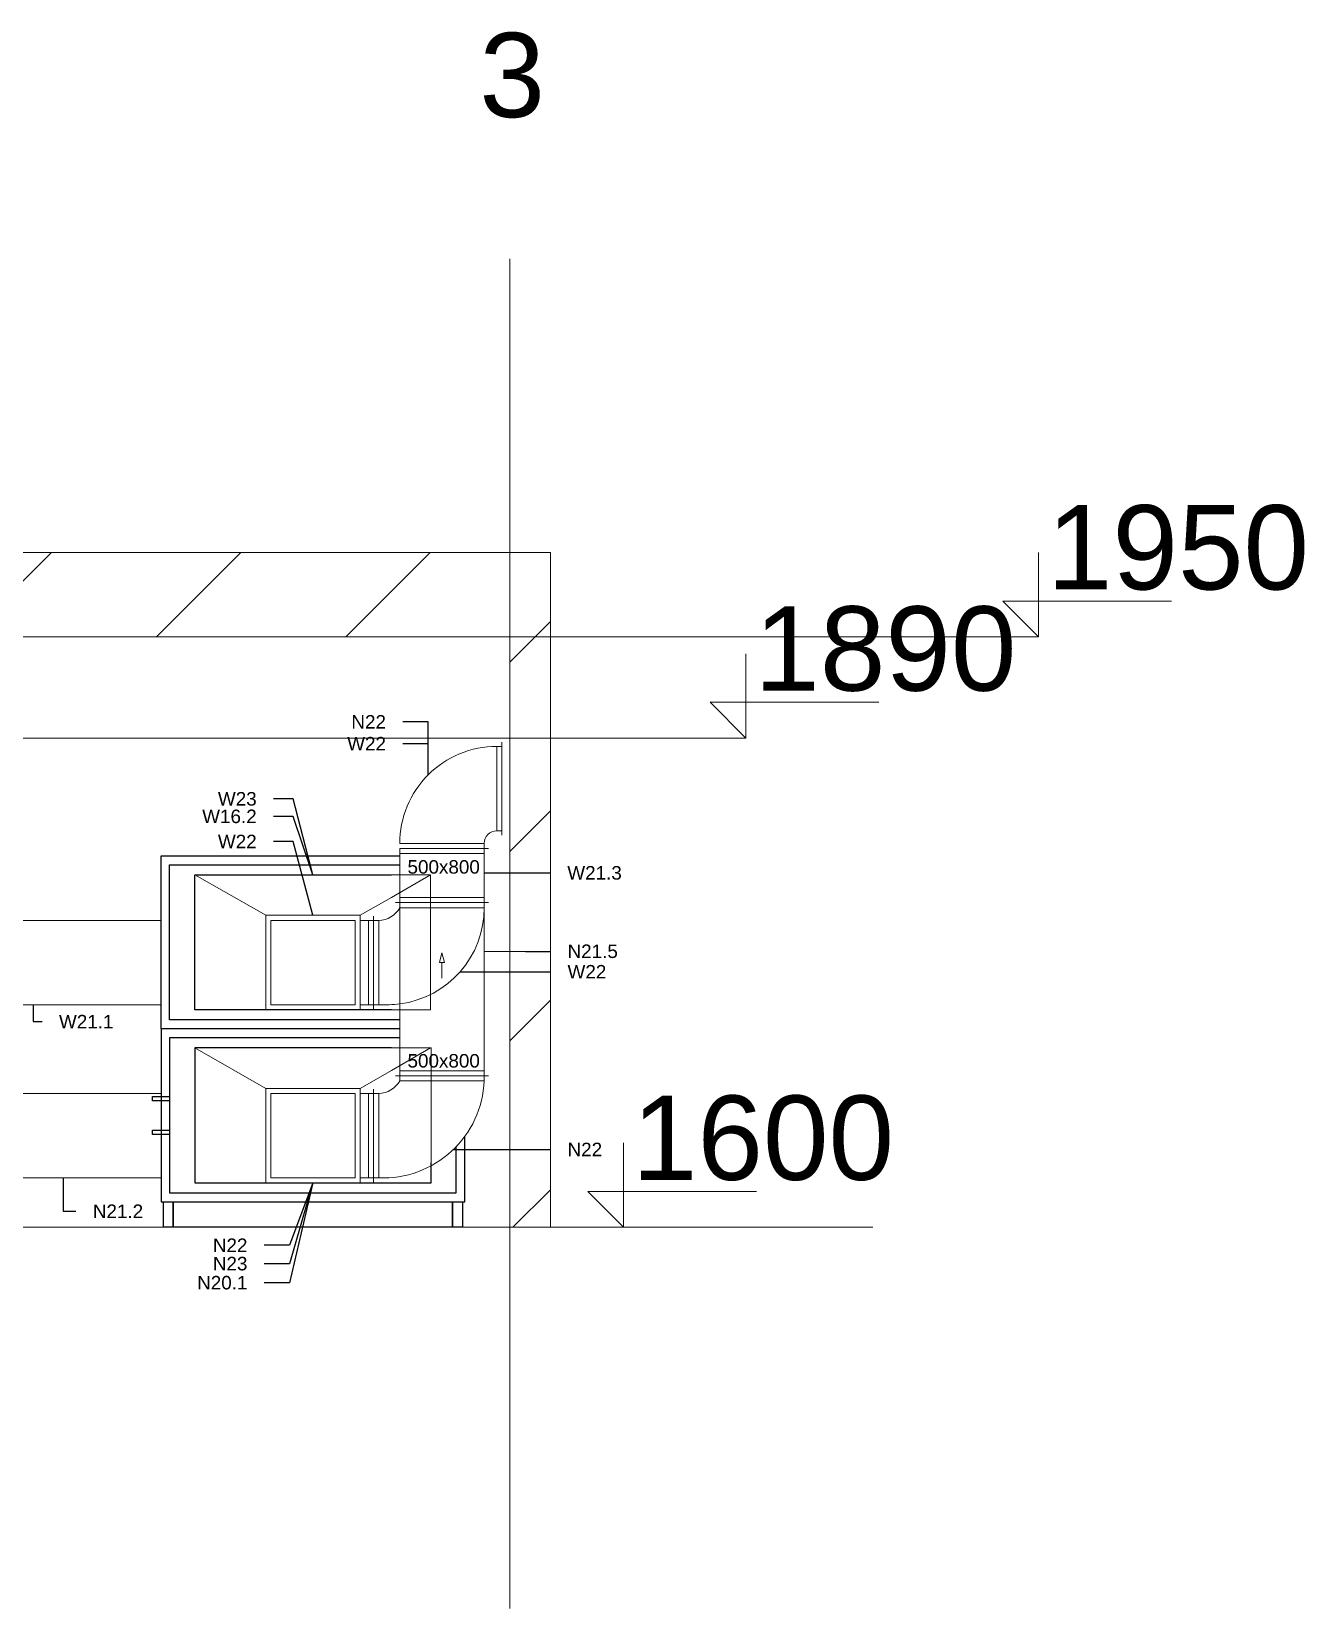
# Model space of a CAD drawing. Header units: millimetres. Extents: x 59762 to 60194, y -87842 to -87548.
# Drawn here: x 59768.42 to 59775.96, y -87612.41 to -87603.06 of the extents above; entities that cross this region are included whole.
import ezdxf
from ezdxf import colors
from ezdxf.entities.mleader import LeaderData, LeaderLine
from ezdxf.math import Vec2, Vec3

# ---------------------------------------------------------------- set-up
doc = ezdxf.new("R2010")
doc.units = ezdxf.units.MM
doc.linetypes.add('JIS_02_1.2', pattern=[2.5, 1.25, -1.25])
for name, color, linetype in [('FLECAD1', 7, 'Continuous'), ('FLECAD2', 7, 'Continuous'), ('FLECAD3', 7, 'Continuous'), ('FLECAD4', 7, 'Continuous')]:
    doc.layers.add(name, color=color, linetype=linetype)
for name, color, linetype, lineweight in [('kanały', 7, 'Continuous', 20), ('nawi. strzałki', 150, 'Continuous', 20), ('opisy', 7, 'Continuous', 13), ('wymiary', 7, 'Continuous', 13)]:
    doc.layers.add(name, color=color, linetype=linetype, lineweight=lineweight)
doc.layers.add('osie', color=7, linetype='JIS_02_1.2', lineweight=5, transparency=0.7)
doc.layers.add('podkład', color=7, linetype='Continuous', lineweight=13, transparency=0.7)
doc.styles.get("Standard").update_dxf_attribs({"font": 'arial.ttf', "height": 0.02})
doc.styles.add('styl1', font='arial.ttf', dxfattribs={"height": 0.08})

# ---------------------------------------------------------------- blocks, each defined once
blk = doc.blocks.new('_None')

msp = doc.modelspace()

# ---------------------------------------------------------------- hatches: boundary and pattern name
at = {"layer": 'podkład'}
h = msp.add_hatch(dxfattribs=at)
h.set_pattern_fill('ANSI31', color=256, scale=0.25)
h.set_pattern_definition([(45, (56756.2842, -93569.5359), (-0.56126601, 0.56126601), [])])
h.paths.add_polyline_path([(59771.253558, -87606.647636), (59771.253558, -87610.147636), (59771.493558, -87610.147636), (59771.493558, -87606.147636), (59765.253558, -87606.147636), (59764.903558, -87606.147636), (59764.903558, -87610.147636), (59765.253558, -87610.147636), (59765.253558, -87606.647636)])

# ---------------------------------------------------------------- linework, layer by layer
at = {"layer": 'FLECAD1', "linetype": 'Continuous'}
for points in [[(59769.185558, -87608.971636, 0), (59769.185558, -87607.945636, 0), (59770.600558, -87607.945636, 0)], [(59770.600558, -87608.971636, 0), (59769.185558, -87608.971636, 0), (59769.185558, -87609.997636, 0)], [(59769.185558, -87609.997636, 0), (59770.985558, -87609.997636, 0), (59770.985558, -87609.609661, 0)], [(59769.257558, -87610.147636, 0), (59769.199558, -87610.147636, 0), (59769.199558, -87609.997636, 0), (59769.257558, -87609.997636, 0), (59769.257558, -87610.147636, 0)], [(59770.913558, -87610.147636, 0), (59769.257558, -87610.147636, 0), (59769.257558, -87609.997636, 0), (59770.913558, -87609.997636, 0), (59770.913558, -87610.147636, 0)], [(59770.971558, -87610.147636, 0), (59770.913558, -87610.147636, 0), (59770.913558, -87609.997636, 0), (59770.971558, -87609.997636, 0), (59770.971558, -87610.147636, 0)], [(59770.913558, -87609.997636, 0), (59770.913558, -87610.147636, 0), (59770.913558, -87609.997636, 0), (59770.913558, -87609.997636, 0), (59770.913558, -87609.997636, 0)]]:
    msp.add_polyline3d(points, dxfattribs=at)
at = {"layer": 'FLECAD2', "linetype": 'Continuous'}
for points in [[(59769.235558, -87608.918636, 0), (59769.235558, -87607.998636, 0), (59770.600558, -87607.998636, 0)], [(59769.235558, -87608.918636, 0), (59769.235558, -87607.998636, 0), (59770.600558, -87607.998636, 0)], [(59770.550558, -87608.858636, 0), (59769.385558, -87608.858636, 0)], [(59770.550558, -87608.858636, 0), (59769.385558, -87608.858636, 0)], [(59770.600558, -87608.918636, 0), (59769.235558, -87608.918636, 0)], [(59770.600558, -87608.918636, 0), (59769.235558, -87608.918636, 0)], [(59770.600558, -87609.024636, 0), (59769.235558, -87609.024636, 0), (59769.235558, -87609.944636, 0)], [(59770.600558, -87609.024636, 0), (59769.235558, -87609.024636, 0), (59769.235558, -87609.944636, 0)], [(59769.235558, -87609.944636, 0), (59770.935558, -87609.944636, 0), (59770.935558, -87609.669464, 0)], [(59769.235558, -87609.944636, 0), (59770.935558, -87609.944636, 0), (59770.935558, -87609.669464, 0)]]:
    msp.add_polyline3d(points, dxfattribs=at)
at = {"layer": 'FLECAD3', "linetype": 'Continuous'}
for points in [[(59769.385558, -87608.858636, 0), (59769.385558, -87608.058636, 0), (59770.550558, -87608.058636, 0)], [(59770.550558, -87609.084636, 0), (59769.385558, -87609.084636, 0)], [(59769.385558, -87609.084636, 0), (59769.385558, -87609.884636, 0), (59770.785558, -87609.884636, 0), (59770.785558, -87609.764572, 0)]]:
    msp.add_polyline3d(points, dxfattribs=at)
at = {"layer": 'FLECAD4', "linetype": 'Continuous'}
for points in [[(59769.135558, -87609.372636, 0), (59769.235558, -87609.372636, 0), (59769.235558, -87609.373636, 0), (59769.235558, -87609.374636, 0), (59769.235558, -87609.377636, 0), (59769.235558, -87609.381636, 0), (59769.235558, -87609.384636, 0), (59769.235558, -87609.388636, 0), (59769.235558, -87609.392636, 0), (59769.235558, -87609.395636, 0), (59769.235558, -87609.396636, 0), (59769.235558, -87609.397636, 0), (59769.135558, -87609.397636, 0), (59769.135558, -87609.396636, 0), (59769.135558, -87609.395636, 0), (59769.135558, -87609.392636, 0), (59769.135558, -87609.388636, 0), (59769.135558, -87609.384636, 0), (59769.135558, -87609.381636, 0), (59769.135558, -87609.377636, 0), (59769.135558, -87609.374636, 0), (59769.135558, -87609.373636, 0), (59769.135558, -87609.372636, 0)], [(59769.135558, -87609.397636, 0), (59769.135558, -87609.396636, 0), (59769.135558, -87609.395636, 0), (59769.135558, -87609.392636, 0), (59769.135558, -87609.388636, 0), (59769.135558, -87609.384636, 0), (59769.135558, -87609.381636, 0), (59769.135558, -87609.377636, 0), (59769.135558, -87609.374636, 0), (59769.135558, -87609.373636, 0), (59769.135558, -87609.372636, 0)], [(59769.135558, -87609.397636, 0), (59769.135558, -87609.396636, 0), (59769.135558, -87609.395636, 0), (59769.135558, -87609.392636, 0), (59769.135558, -87609.388636, 0), (59769.135558, -87609.384636, 0), (59769.135558, -87609.381636, 0), (59769.135558, -87609.377636, 0), (59769.135558, -87609.374636, 0), (59769.135558, -87609.373636, 0), (59769.135558, -87609.372636, 0)], [(59769.135558, -87609.397636, 0), (59769.135558, -87609.396636, 0), (59769.135558, -87609.395636, 0), (59769.135558, -87609.392636, 0), (59769.135558, -87609.388636, 0), (59769.135558, -87609.384636, 0), (59769.135558, -87609.381636, 0), (59769.135558, -87609.377636, 0), (59769.135558, -87609.374636, 0), (59769.135558, -87609.373636, 0), (59769.135558, -87609.372636, 0)], [(59769.135558, -87609.397636, 0), (59769.135558, -87609.396636, 0), (59769.135558, -87609.395636, 0), (59769.135558, -87609.392636, 0), (59769.135558, -87609.388636, 0), (59769.135558, -87609.384636, 0), (59769.135558, -87609.381636, 0), (59769.135558, -87609.377636, 0), (59769.135558, -87609.374636, 0), (59769.135558, -87609.373636, 0), (59769.135558, -87609.372636, 0)], [(59769.135558, -87609.397636, 0), (59769.135558, -87609.396636, 0), (59769.135558, -87609.395636, 0), (59769.135558, -87609.392636, 0), (59769.135558, -87609.388636, 0), (59769.135558, -87609.384636, 0), (59769.135558, -87609.381636, 0), (59769.135558, -87609.377636, 0), (59769.135558, -87609.374636, 0), (59769.135558, -87609.373636, 0), (59769.135558, -87609.372636, 0)], [(59769.135558, -87609.397636, 0), (59769.135558, -87609.396636, 0), (59769.135558, -87609.395636, 0), (59769.135558, -87609.392636, 0), (59769.135558, -87609.388636, 0), (59769.135558, -87609.384636, 0), (59769.135558, -87609.381636, 0), (59769.135558, -87609.377636, 0), (59769.135558, -87609.374636, 0), (59769.135558, -87609.373636, 0), (59769.135558, -87609.372636, 0)], [(59769.135558, -87609.397636, 0), (59769.135558, -87609.396636, 0), (59769.135558, -87609.395636, 0), (59769.135558, -87609.392636, 0), (59769.135558, -87609.388636, 0), (59769.135558, -87609.384636, 0), (59769.135558, -87609.381636, 0), (59769.135558, -87609.377636, 0), (59769.135558, -87609.374636, 0), (59769.135558, -87609.373636, 0), (59769.135558, -87609.372636, 0)], [(59769.135558, -87609.397636, 0), (59769.135558, -87609.396636, 0), (59769.135558, -87609.395636, 0), (59769.135558, -87609.392636, 0), (59769.135558, -87609.388636, 0), (59769.135558, -87609.384636, 0), (59769.135558, -87609.381636, 0), (59769.135558, -87609.377636, 0), (59769.135558, -87609.374636, 0), (59769.135558, -87609.373636, 0), (59769.135558, -87609.372636, 0)], [(59769.135558, -87609.397636, 0), (59769.135558, -87609.396636, 0), (59769.135558, -87609.395636, 0), (59769.135558, -87609.392636, 0), (59769.135558, -87609.388636, 0), (59769.135558, -87609.384636, 0), (59769.135558, -87609.381636, 0), (59769.135558, -87609.377636, 0), (59769.135558, -87609.374636, 0), (59769.135558, -87609.373636, 0), (59769.135558, -87609.372636, 0)], [(59769.235558, -87609.372636, 0), (59769.235558, -87609.373636, 0), (59769.235558, -87609.374636, 0), (59769.235558, -87609.377636, 0), (59769.235558, -87609.381636, 0), (59769.235558, -87609.384636, 0), (59769.235558, -87609.388636, 0), (59769.235558, -87609.392636, 0), (59769.235558, -87609.395636, 0), (59769.235558, -87609.396636, 0), (59769.235558, -87609.397636, 0)], [(59769.235558, -87609.372636, 0), (59769.235558, -87609.373636, 0), (59769.235558, -87609.374636, 0), (59769.235558, -87609.377636, 0), (59769.235558, -87609.381636, 0), (59769.235558, -87609.384636, 0), (59769.235558, -87609.388636, 0), (59769.235558, -87609.392636, 0), (59769.235558, -87609.395636, 0), (59769.235558, -87609.396636, 0), (59769.235558, -87609.397636, 0)], [(59769.235558, -87609.372636, 0), (59769.235558, -87609.373636, 0), (59769.235558, -87609.374636, 0), (59769.235558, -87609.377636, 0), (59769.235558, -87609.381636, 0), (59769.235558, -87609.384636, 0), (59769.235558, -87609.388636, 0), (59769.235558, -87609.392636, 0), (59769.235558, -87609.395636, 0), (59769.235558, -87609.396636, 0), (59769.235558, -87609.397636, 0)], [(59769.235558, -87609.372636, 0), (59769.235558, -87609.373636, 0), (59769.235558, -87609.374636, 0), (59769.235558, -87609.377636, 0), (59769.235558, -87609.381636, 0), (59769.235558, -87609.384636, 0), (59769.235558, -87609.388636, 0), (59769.235558, -87609.392636, 0), (59769.235558, -87609.395636, 0), (59769.235558, -87609.396636, 0), (59769.235558, -87609.397636, 0)], [(59769.235558, -87609.372636, 0), (59769.235558, -87609.373636, 0), (59769.235558, -87609.374636, 0), (59769.235558, -87609.377636, 0), (59769.235558, -87609.381636, 0), (59769.235558, -87609.384636, 0), (59769.235558, -87609.388636, 0), (59769.235558, -87609.392636, 0), (59769.235558, -87609.395636, 0), (59769.235558, -87609.396636, 0), (59769.235558, -87609.397636, 0)], [(59769.235558, -87609.372636, 0), (59769.235558, -87609.373636, 0), (59769.235558, -87609.374636, 0), (59769.235558, -87609.377636, 0), (59769.235558, -87609.381636, 0), (59769.235558, -87609.384636, 0), (59769.235558, -87609.388636, 0), (59769.235558, -87609.392636, 0), (59769.235558, -87609.395636, 0), (59769.235558, -87609.396636, 0), (59769.235558, -87609.397636, 0)], [(59769.235558, -87609.372636, 0), (59769.235558, -87609.373636, 0), (59769.235558, -87609.374636, 0), (59769.235558, -87609.377636, 0), (59769.235558, -87609.381636, 0), (59769.235558, -87609.384636, 0), (59769.235558, -87609.388636, 0), (59769.235558, -87609.392636, 0), (59769.235558, -87609.395636, 0), (59769.235558, -87609.396636, 0), (59769.235558, -87609.397636, 0)], [(59769.235558, -87609.372636, 0), (59769.235558, -87609.373636, 0), (59769.235558, -87609.374636, 0), (59769.235558, -87609.377636, 0), (59769.235558, -87609.381636, 0), (59769.235558, -87609.384636, 0), (59769.235558, -87609.388636, 0), (59769.235558, -87609.392636, 0), (59769.235558, -87609.395636, 0), (59769.235558, -87609.396636, 0), (59769.235558, -87609.397636, 0)], [(59769.235558, -87609.372636, 0), (59769.235558, -87609.373636, 0), (59769.235558, -87609.374636, 0), (59769.235558, -87609.377636, 0), (59769.235558, -87609.381636, 0), (59769.235558, -87609.384636, 0), (59769.235558, -87609.388636, 0), (59769.235558, -87609.392636, 0), (59769.235558, -87609.395636, 0), (59769.235558, -87609.396636, 0), (59769.235558, -87609.397636, 0)], [(59769.135558, -87609.572636, 0), (59769.235558, -87609.572636, 0), (59769.235558, -87609.573636, 0), (59769.235558, -87609.574636, 0), (59769.235558, -87609.577636, 0), (59769.235558, -87609.581636, 0), (59769.235558, -87609.584636, 0), (59769.235558, -87609.588636, 0), (59769.235558, -87609.592636, 0), (59769.235558, -87609.595636, 0), (59769.235558, -87609.596636, 0), (59769.235558, -87609.597636, 0), (59769.135558, -87609.597636, 0), (59769.135558, -87609.596636, 0), (59769.135558, -87609.595636, 0), (59769.135558, -87609.592636, 0), (59769.135558, -87609.588636, 0), (59769.135558, -87609.584636, 0), (59769.135558, -87609.581636, 0), (59769.135558, -87609.577636, 0), (59769.135558, -87609.574636, 0), (59769.135558, -87609.573636, 0), (59769.135558, -87609.572636, 0)], [(59769.135558, -87609.597636, 0), (59769.135558, -87609.596636, 0), (59769.135558, -87609.595636, 0), (59769.135558, -87609.592636, 0), (59769.135558, -87609.588636, 0), (59769.135558, -87609.584636, 0), (59769.135558, -87609.581636, 0), (59769.135558, -87609.577636, 0), (59769.135558, -87609.574636, 0), (59769.135558, -87609.573636, 0), (59769.135558, -87609.572636, 0)], [(59769.135558, -87609.597636, 0), (59769.135558, -87609.596636, 0), (59769.135558, -87609.595636, 0), (59769.135558, -87609.592636, 0), (59769.135558, -87609.588636, 0), (59769.135558, -87609.584636, 0), (59769.135558, -87609.581636, 0), (59769.135558, -87609.577636, 0), (59769.135558, -87609.574636, 0), (59769.135558, -87609.573636, 0), (59769.135558, -87609.572636, 0)], [(59769.135558, -87609.597636, 0), (59769.135558, -87609.596636, 0), (59769.135558, -87609.595636, 0), (59769.135558, -87609.592636, 0), (59769.135558, -87609.588636, 0), (59769.135558, -87609.584636, 0), (59769.135558, -87609.581636, 0), (59769.135558, -87609.577636, 0), (59769.135558, -87609.574636, 0), (59769.135558, -87609.573636, 0), (59769.135558, -87609.572636, 0)], [(59769.135558, -87609.597636, 0), (59769.135558, -87609.596636, 0), (59769.135558, -87609.595636, 0), (59769.135558, -87609.592636, 0), (59769.135558, -87609.588636, 0), (59769.135558, -87609.584636, 0), (59769.135558, -87609.581636, 0), (59769.135558, -87609.577636, 0), (59769.135558, -87609.574636, 0), (59769.135558, -87609.573636, 0), (59769.135558, -87609.572636, 0)], [(59769.135558, -87609.597636, 0), (59769.135558, -87609.596636, 0), (59769.135558, -87609.595636, 0), (59769.135558, -87609.592636, 0), (59769.135558, -87609.588636, 0), (59769.135558, -87609.584636, 0), (59769.135558, -87609.581636, 0), (59769.135558, -87609.577636, 0), (59769.135558, -87609.574636, 0), (59769.135558, -87609.573636, 0), (59769.135558, -87609.572636, 0)], [(59769.135558, -87609.597636, 0), (59769.135558, -87609.596636, 0), (59769.135558, -87609.595636, 0), (59769.135558, -87609.592636, 0), (59769.135558, -87609.588636, 0), (59769.135558, -87609.584636, 0), (59769.135558, -87609.581636, 0), (59769.135558, -87609.577636, 0), (59769.135558, -87609.574636, 0), (59769.135558, -87609.573636, 0), (59769.135558, -87609.572636, 0)], [(59769.135558, -87609.597636, 0), (59769.135558, -87609.596636, 0), (59769.135558, -87609.595636, 0), (59769.135558, -87609.592636, 0), (59769.135558, -87609.588636, 0), (59769.135558, -87609.584636, 0), (59769.135558, -87609.581636, 0), (59769.135558, -87609.577636, 0), (59769.135558, -87609.574636, 0), (59769.135558, -87609.573636, 0), (59769.135558, -87609.572636, 0)], [(59769.135558, -87609.597636, 0), (59769.135558, -87609.596636, 0), (59769.135558, -87609.595636, 0), (59769.135558, -87609.592636, 0), (59769.135558, -87609.588636, 0), (59769.135558, -87609.584636, 0), (59769.135558, -87609.581636, 0), (59769.135558, -87609.577636, 0), (59769.135558, -87609.574636, 0), (59769.135558, -87609.573636, 0), (59769.135558, -87609.572636, 0)], [(59769.135558, -87609.597636, 0), (59769.135558, -87609.596636, 0), (59769.135558, -87609.595636, 0), (59769.135558, -87609.592636, 0), (59769.135558, -87609.588636, 0), (59769.135558, -87609.584636, 0), (59769.135558, -87609.581636, 0), (59769.135558, -87609.577636, 0), (59769.135558, -87609.574636, 0), (59769.135558, -87609.573636, 0), (59769.135558, -87609.572636, 0)], [(59769.235558, -87609.572636, 0), (59769.235558, -87609.573636, 0), (59769.235558, -87609.574636, 0), (59769.235558, -87609.577636, 0), (59769.235558, -87609.581636, 0), (59769.235558, -87609.584636, 0), (59769.235558, -87609.588636, 0), (59769.235558, -87609.592636, 0), (59769.235558, -87609.595636, 0), (59769.235558, -87609.596636, 0), (59769.235558, -87609.597636, 0)], [(59769.235558, -87609.572636, 0), (59769.235558, -87609.573636, 0), (59769.235558, -87609.574636, 0), (59769.235558, -87609.577636, 0), (59769.235558, -87609.581636, 0), (59769.235558, -87609.584636, 0), (59769.235558, -87609.588636, 0), (59769.235558, -87609.592636, 0), (59769.235558, -87609.595636, 0), (59769.235558, -87609.596636, 0), (59769.235558, -87609.597636, 0)], [(59769.235558, -87609.572636, 0), (59769.235558, -87609.573636, 0), (59769.235558, -87609.574636, 0), (59769.235558, -87609.577636, 0), (59769.235558, -87609.581636, 0), (59769.235558, -87609.584636, 0), (59769.235558, -87609.588636, 0), (59769.235558, -87609.592636, 0), (59769.235558, -87609.595636, 0), (59769.235558, -87609.596636, 0), (59769.235558, -87609.597636, 0)], [(59769.235558, -87609.572636, 0), (59769.235558, -87609.573636, 0), (59769.235558, -87609.574636, 0), (59769.235558, -87609.577636, 0), (59769.235558, -87609.581636, 0), (59769.235558, -87609.584636, 0), (59769.235558, -87609.588636, 0), (59769.235558, -87609.592636, 0), (59769.235558, -87609.595636, 0), (59769.235558, -87609.596636, 0), (59769.235558, -87609.597636, 0)], [(59769.235558, -87609.572636, 0), (59769.235558, -87609.573636, 0), (59769.235558, -87609.574636, 0), (59769.235558, -87609.577636, 0), (59769.235558, -87609.581636, 0), (59769.235558, -87609.584636, 0), (59769.235558, -87609.588636, 0), (59769.235558, -87609.592636, 0), (59769.235558, -87609.595636, 0), (59769.235558, -87609.596636, 0), (59769.235558, -87609.597636, 0)], [(59769.235558, -87609.572636, 0), (59769.235558, -87609.573636, 0), (59769.235558, -87609.574636, 0), (59769.235558, -87609.577636, 0), (59769.235558, -87609.581636, 0), (59769.235558, -87609.584636, 0), (59769.235558, -87609.588636, 0), (59769.235558, -87609.592636, 0), (59769.235558, -87609.595636, 0), (59769.235558, -87609.596636, 0), (59769.235558, -87609.597636, 0)], [(59769.235558, -87609.572636, 0), (59769.235558, -87609.573636, 0), (59769.235558, -87609.574636, 0), (59769.235558, -87609.577636, 0), (59769.235558, -87609.581636, 0), (59769.235558, -87609.584636, 0), (59769.235558, -87609.588636, 0), (59769.235558, -87609.592636, 0), (59769.235558, -87609.595636, 0), (59769.235558, -87609.596636, 0), (59769.235558, -87609.597636, 0)], [(59769.235558, -87609.572636, 0), (59769.235558, -87609.573636, 0), (59769.235558, -87609.574636, 0), (59769.235558, -87609.577636, 0), (59769.235558, -87609.581636, 0), (59769.235558, -87609.584636, 0), (59769.235558, -87609.588636, 0), (59769.235558, -87609.592636, 0), (59769.235558, -87609.595636, 0), (59769.235558, -87609.596636, 0), (59769.235558, -87609.597636, 0)], [(59769.235558, -87609.572636, 0), (59769.235558, -87609.573636, 0), (59769.235558, -87609.574636, 0), (59769.235558, -87609.577636, 0), (59769.235558, -87609.581636, 0), (59769.235558, -87609.584636, 0), (59769.235558, -87609.588636, 0), (59769.235558, -87609.592636, 0), (59769.235558, -87609.595636, 0), (59769.235558, -87609.596636, 0), (59769.235558, -87609.597636, 0)]]:
    msp.add_polyline3d(points, dxfattribs=at)
at = {"layer": 'kanały', "ltscale": 20}
for p, q in [((59771.175558, -87607.297636), (59771.175558, -87607.797636)), ((59771.205558, -87607.297636), (59771.175558, -87607.297636)), ((59771.205558, -87607.297636), (59771.205558, -87607.272636)), ((59771.205558, -87607.297636), (59771.205558, -87607.797636)), ((59771.100558, -87607.872636), (59770.600558, -87607.872636)), ((59771.100558, -87607.902636), (59771.100558, -87607.872636)), ((59771.205558, -87607.797636), (59771.175558, -87607.797636)), ((59771.205558, -87607.822636), (59771.205558, -87607.797636)), ((59771.100558, -87607.902636), (59770.600558, -87607.902636)), ((59770.600558, -87609.249636), (59770.600558, -87607.902636)), ((59770.600558, -87607.902636), (59771.100558, -87607.902636)), ((59770.600558, -87607.932636), (59771.100558, -87607.932636)), ((59771.100558, -87607.902636), (59771.125558, -87607.902636)), ((59771.100558, -87609.249636), (59771.100558, -87607.902636)), ((59771.125558, -87607.902636), (59771.100558, -87607.902636)), ((59770.600558, -87608.103636), (59770.600558, -87608.133636)), ((59771.100558, -87608.133636), (59771.100558, -87608.103636)), ((59770.600558, -87608.223636), (59770.575558, -87608.223636)), ((59771.125558, -87608.223636), (59771.100558, -87608.223636)), ((59767.803126, -87608.328636), (59769.185558, -87608.328636)), ((59770.365558, -87608.298636), (59769.805558, -87608.298636)), ((59769.805558, -87608.298636), (59769.805558, -87608.858636)), ((59769.835558, -87608.328636), (59769.835558, -87608.828636)), ((59770.335558, -87608.328636), (59769.835558, -87608.328636)), ((59770.335558, -87608.328636), (59770.335558, -87608.828636)), ((59770.365558, -87608.328636), (59770.365558, -87608.298636)), ((59770.415558, -87608.328636), (59770.365558, -87608.328636)), ((59770.365558, -87608.328636), (59770.365558, -87608.828636)), ((59770.415558, -87608.328636), (59770.415558, -87608.828636)), ((59770.445558, -87608.328636), (59770.415558, -87608.328636)), ((59770.445558, -87608.303636), (59770.445558, -87608.328636)), ((59770.445558, -87608.328636), (59770.445558, -87608.303636)), ((59770.445558, -87608.328636), (59770.475558, -87608.328636)), ((59770.445558, -87608.828636), (59770.445558, -87608.328636)), ((59770.445558, -87608.328636), (59770.445558, -87608.828636)), ((59770.475558, -87608.828636), (59770.475558, -87608.328636)), ((59767.803126, -87608.828636), (59769.185558, -87608.828636)), ((59769.805558, -87608.858636), (59770.365558, -87608.858636)), ((59770.335558, -87608.828636), (59769.835558, -87608.828636)), ((59770.365558, -87608.828636), (59770.415558, -87608.828636)), ((59770.365558, -87608.858636), (59770.365558, -87608.828636)), ((59770.445558, -87608.828636), (59770.415558, -87608.828636)), ((59770.445558, -87608.828636), (59770.475558, -87608.828636)), ((59770.445558, -87608.828636), (59770.445558, -87608.853636)), ((59770.445558, -87608.853636), (59770.445558, -87608.828636)), ((59770.600558, -87609.249636), (59770.575558, -87609.249636)), ((59770.600558, -87609.249636), (59770.575558, -87609.249636)), ((59770.600558, -87609.219636), (59771.100558, -87609.219636)), ((59770.600558, -87609.249636), (59771.100558, -87609.249636)), ((59770.600558, -87609.249636), (59770.600558, -87609.279636)), ((59770.600558, -87609.249636), (59771.100558, -87609.249636)), ((59770.600558, -87609.279636), (59771.100558, -87609.279636)), ((59771.125558, -87609.249636), (59771.100558, -87609.249636)), ((59771.100558, -87609.279636), (59771.100558, -87609.249636)), ((59771.125558, -87609.249636), (59771.100558, -87609.249636)), ((59767.803126, -87609.354636), (59769.185558, -87609.354636)), ((59769.235558, -87609.354636), (59769.235558, -87609.329636)), ((59769.235558, -87609.354636), (59769.235558, -87609.854636)), ((59770.365558, -87609.324636), (59769.805558, -87609.324636)), ((59769.805558, -87609.324636), (59769.805558, -87609.884636)), ((59769.835558, -87609.354636), (59769.835558, -87609.854636)), ((59770.335558, -87609.354636), (59769.835558, -87609.354636)), ((59770.335558, -87609.354636), (59770.335558, -87609.854636)), ((59770.365558, -87609.354636), (59770.365558, -87609.324636)), ((59770.415558, -87609.354636), (59770.365558, -87609.354636)), ((59770.365558, -87609.354636), (59770.365558, -87609.854636)), ((59770.415558, -87609.354636), (59770.415558, -87609.854636)), ((59770.445558, -87609.354636), (59770.415558, -87609.354636)), ((59770.445558, -87609.329636), (59770.445558, -87609.354636)), ((59770.445558, -87609.354636), (59770.445558, -87609.329636)), ((59770.445558, -87609.354636), (59770.475558, -87609.354636)), ((59770.445558, -87609.854636), (59770.445558, -87609.354636)), ((59770.445558, -87609.354636), (59770.445558, -87609.854636)), ((59770.475558, -87609.854636), (59770.475558, -87609.354636)), ((59767.803126, -87609.854636), (59769.185558, -87609.854636)), ((59769.235558, -87609.879636), (59769.235558, -87609.854636)), ((59769.805558, -87609.884636), (59770.365558, -87609.884636)), ((59770.335558, -87609.854636), (59769.835558, -87609.854636)), ((59770.365558, -87609.854636), (59770.415558, -87609.854636)), ((59770.365558, -87609.884636), (59770.365558, -87609.854636)), ((59770.445558, -87609.854636), (59770.415558, -87609.854636)), ((59770.445558, -87609.854636), (59770.475558, -87609.854636)), ((59770.445558, -87609.854636), (59770.445558, -87609.879636)), ((59770.445558, -87609.879636), (59770.445558, -87609.854636))]:
    msp.add_line(p, q, dxfattribs=at)
at = {"layer": 'kanały'}
for p, q in [((59769.385558, -87608.058636), (59769.805558, -87608.298636)), ((59770.550558, -87608.192922), (59770.365558, -87608.298636)), ((59769.385558, -87609.084636), (59769.805558, -87609.324636)), ((59770.550558, -87609.218922), (59770.365558, -87609.324636))]:
    msp.add_line(p, q, dxfattribs=at)
at = {"layer": 'kanały', "ltscale": 0.01}
for p, q in [((59770.550558, -87608.192922), (59770.783147, -87608.058636)), ((59770.550558, -87608.058636), (59770.783147, -87608.058636)), ((59770.783147, -87608.058636), (59770.783147, -87608.858636)), ((59770.600558, -87608.193636), (59771.100558, -87608.193636)), ((59770.600558, -87608.223636), (59771.100558, -87608.223636)), ((59770.600558, -87608.253636), (59771.100558, -87608.253636)), ((59770.783147, -87608.858636), (59770.550558, -87608.858636)), ((59770.550558, -87609.084636), (59770.785558, -87609.084636)), ((59770.550558, -87609.218922), (59770.783147, -87609.084636)), ((59770.785558, -87609.084636), (59770.785558, -87609.764572))]:
    msp.add_line(p, q, dxfattribs=at)
at = {"layer": 'kanały', "ltscale": 20}
for centre, radius, start, end in [((59771.174108, -87607.871187), 0.573552, 89.8552069, 180.1447931), ((59770.501876, -87609.256069), 0.599146, 267.4824261, 357.7456858)]:
    msp.add_arc(centre, radius, start, end, dxfattribs=at)
at = {"layer": 'kanały'}
for centre, radius, start, end in [((59771.175545, -87607.872624), 0.074988, 89.9905371, 180.0094629), ((59770.473336, -87608.183267), 0.145386, 270.875589, 331.0519241), ((59770.509709, -87608.077678), 0.751734, 267.3961518, 276.9412803), ((59770.472895, -87609.208532), 0.146128, 271.0439699, 330.8835431)]:
    msp.add_arc(centre, radius, start, end, dxfattribs=at)
at = {"layer": 'kanały', "ltscale": 0.01}
msp.add_arc((59770.527007, -87608.255086), 0.573552, 277.36772, 0.1447931, dxfattribs=at)
at = {"layer": 'nawi. strzałki', "color": 7, "ltscale": 20}
for p, q in [((59770.850558, -87608.520984), (59770.835029, -87608.578939)), ((59770.850558, -87608.520984), (59770.866087, -87608.578939)), ((59770.835029, -87608.578939), (59770.866087, -87608.578939)), ((59770.850558, -87608.670984), (59770.850558, -87608.578939))]:
    msp.add_line(p, q, dxfattribs=at)
at = {"layer": 'osie', "linetype": 'Continuous'}
for p, q in [((59771.253558, -87612.407636), (59771.253558, -87604.407636)), ((59762.403558, -87606.147636), (59771.493558, -87606.147636)), ((59762.403558, -87610.147636), (59773.403558, -87610.147636))]:
    msp.add_line(p, q, dxfattribs=at)
at = {"layer": 'podkład'}
for p, q in [((59771.493558, -87606.647636), (59771.493558, -87606.147636)), ((59765.253558, -87606.647636), (59771.493558, -87606.647636)), ((59771.493558, -87606.647636), (59771.493558, -87610.147636)), ((59765.253558, -87607.247636), (59771.493558, -87607.247636))]:
    msp.add_line(p, q, dxfattribs=at)
msp.add_lwpolyline([(59765.253558, -87606.147636), (59771.253558, -87606.147636), (59771.253558, -87610.147636), (59765.253558, -87610.147636), (59765.253558, -87606.647636)], dxfattribs=at)
at = {"layer": 'wymiary', "ltscale": 20}
for p, q in [((59774.38661, -87606.147636), (59774.38661, -87606.647636)), ((59774.38661, -87606.647636), (59774.174478, -87606.435504)), ((59774.174478, -87606.435504), (59775.174478, -87606.435504)), ((59771.493558, -87606.647636), (59774.38661, -87606.647636)), ((59772.652188, -87606.747636), (59772.652188, -87607.247636)), ((59772.652188, -87607.247636), (59772.440056, -87607.035504)), ((59772.440056, -87607.035504), (59773.440056, -87607.035504)), ((59771.493558, -87607.247636), (59772.652188, -87607.247636)), ((59771.926927, -87609.647636), (59771.926927, -87610.147636)), ((59771.714795, -87609.935504), (59772.714795, -87609.935504)), ((59771.926927, -87610.147636), (59771.714795, -87609.935504))]:
    msp.add_line(p, q, dxfattribs=at)

# ---------------------------------------------------------------- texts
at = {"layer": 'opisy', "insert": (59771.072689, -87603.067076), "char_height": 0.5, "attachment_point": 1}
msp.add_mtext_dynamic_manual_height_columns('3 ', width=0.9375, gutter_width=4.6875, heights=[0], dxfattribs=at)
at = {"layer": 'opisy', "ltscale": 20, "char_height": 0.08, "attachment_point": 1, "rotation": 360, "style": 'styl1'}
for insert in [(59770.646247, -87607.971662), (59770.646247, -87609.120997)]:
    msp.add_mtext_dynamic_manual_height_columns('500x800', width=0.44264358, gutter_width=1, heights=[0], dxfattribs=dict(at, insert=insert))
at = {"layer": 'wymiary', "ltscale": 20, "char_height": 0.5, "attachment_point": 1}
for s, insert in [('1950', (59774.436332, -87605.86704)), ('1890', (59772.701909, -87606.46704)), ('1600', (59771.976649, -87609.36704))]:
    msp.add_mtext_dynamic_manual_height_columns(s, width=1.6546559, gutter_width=2.5, heights=[0], dxfattribs=dict(at, insert=insert))

# ---------------------------------------------------------------- leaders
at = {"layer": 'wymiary'}
ml = msp.add_multileader_mtext('Standard', dxfattribs=at)
ml.set_content('N22', color=256, style='styl1')
ml.set_leader_properties()
ml.set_arrow_properties(name='NONE')
ml.build(insert=Vec2(0, 0))
ml.multileader.update_dxf_attribs({"dogleg_length": 0.15, "arrow_head_size": 0.1})
ctx = ml.context
ctx.base_point, ctx.char_height, ctx.arrow_head_size, ctx.landing_gap_size, ctx.plane_origin = Vec3(59770.227932, -87607.151904), 0.08, 0.1, 0.1, Vec3(59770.664123, -87608.038389)
ctx.text_align_type = 2
notes = []
notes.append((ctx, [(0, (1, 1, 0), (59770.768545, -87607.151904), (-1, 0), 0.15, [(0, [(59770.768545, -87607.465624)], 0, [])])]))
ctx.mtext.insert, ctx.mtext.width, ctx.mtext.alignment, ctx.mtext.flow_direction = Vec3(59770.518545, -87607.111904), 0.51353508, 3, 5
ml = msp.add_multileader_mtext('Standard', dxfattribs=at)
ml.set_content('W22', color=256, style='styl1')
ml.set_leader_properties()
ml.set_arrow_properties(name='NONE')
ml.build(insert=Vec2(0, 0))
ml.multileader.update_dxf_attribs({"dogleg_length": 0.15, "arrow_head_size": 0.1})
ctx = ml.context
ctx.base_point, ctx.char_height, ctx.arrow_head_size, ctx.landing_gap_size, ctx.plane_origin = Vec3(59770.196008, -87607.281321), 0.08, 0.1, 0.1, Vec3(59770.872968, -87608.038389)
ctx.text_align_type = 2
notes.append((ctx, [(1, (1, 1, 0), (59770.768545, -87607.281321), (-1, 0), 0.15, [(0, [(59770.768545, -87607.465624)], 0, [])])]))
ctx.mtext.insert, ctx.mtext.width, ctx.mtext.alignment, ctx.mtext.flow_direction = Vec3(59770.518545, -87607.241321), 0.51353508, 3, 5
ml = msp.add_multileader_mtext('Standard', dxfattribs=at)
ml.set_content('W23', color=256, style='styl1')
ml.set_leader_properties()
ml.set_arrow_properties(name='NONE')
ml.build(insert=Vec2(0, 0))
ml.multileader.update_dxf_attribs({"dogleg_length": 0.15, "arrow_head_size": 0.1})
ctx = ml.context
ctx.base_point, ctx.char_height, ctx.arrow_head_size, ctx.landing_gap_size, ctx.plane_origin = Vec3(59769.428966, -87607.608751), 0.08, 0.1, 0.1, Vec3(59770.22748, -87608.356401)
ctx.text_align_type = 2
notes.append((ctx, [(1, (1, 1, 0), (59769.969078, -87607.608751), (-1, 0), 0.116756, [(0, [(59770.085558, -87608.058636)], 0, [])])]))
ctx.mtext.insert, ctx.mtext.width, ctx.mtext.alignment, ctx.mtext.flow_direction = Vec3(59769.752322, -87607.568041), 0.51353508, 3, 5
ml = msp.add_multileader_mtext('Standard', dxfattribs=at)
ml.set_content('W16.2', color=256, style='styl1')
ml.set_leader_properties()
ml.set_arrow_properties(name='NONE')
ml.build(insert=Vec2(0, 0))
ml.multileader.update_dxf_attribs({"dogleg_length": 0.15, "arrow_head_size": 0.1})
ctx = ml.context
ctx.base_point, ctx.char_height, ctx.arrow_head_size, ctx.landing_gap_size, ctx.plane_origin = Vec3(59769.336578, -87607.712699), 0.08, 0.1, 0.1, Vec3(59770.07248, -87608.631401)
ctx.text_align_type = 2
notes.append((ctx, [(1, (1, 1, 0), (59769.96894, -87607.712699), (-1, 0), 0.116618, [(0, [(59770.085558, -87608.058636)], 0, [])])]))
ctx.mtext.insert, ctx.mtext.width, ctx.mtext.alignment, ctx.mtext.flow_direction = Vec3(59769.752322, -87607.672017), 0.51353508, 3, 5
ml = msp.add_multileader_mtext('Standard', dxfattribs=at)
ml.set_content('W22', color=256, style='styl1')
ml.set_leader_properties()
ml.set_arrow_properties(name='NONE')
ml.build(insert=Vec2(0, 0))
ml.multileader.update_dxf_attribs({"dogleg_length": 0.15, "arrow_head_size": 0.1})
ctx = ml.context
ctx.base_point, ctx.char_height, ctx.arrow_head_size, ctx.landing_gap_size, ctx.plane_origin = Vec3(59769.429784, -87607.861218), 0.08, 0.1, 0.1, Vec3(59768.783653, -87608.380305)
ctx.text_align_type = 2
notes.append((ctx, [(1, (1, 1, 0), (59769.96894, -87607.861218), (-1, 0), 0.116618, [(0, [(59770.085558, -87608.298636)], 0, [])])]))
ctx.mtext.insert, ctx.mtext.width, ctx.mtext.alignment, ctx.mtext.flow_direction = Vec3(59769.752322, -87607.821218), 0.51353508, 3, 5
ml = msp.add_multileader_mtext('Standard', dxfattribs=at)
ml.set_content('W21.3', color=256, style='styl1')
ml.set_leader_properties()
ml.set_arrow_properties(name='NONE')
ml.build(insert=Vec2(0, 0))
ml.multileader.update_dxf_attribs({"dogleg_length": 0.15, "arrow_head_size": 0.1})
ctx = ml.context
ctx.base_point, ctx.char_height, ctx.arrow_head_size, ctx.landing_gap_size, ctx.plane_origin = Vec3(59771.493558, -87608.047568), 0.08, 0.1, 0.1, Vec3(59771.20498, -87608.620333)
notes.append((ctx, [(0, (1, 1, 0), (59771.344839, -87608.047568), (1, 0), 0.148719, [(0, [(59771.100558, -87608.047568)], 0, [])])]))
ctx.mtext.insert, ctx.mtext.width, ctx.mtext.flow_direction = Vec3(59771.593558, -87608.006859), 0.51353508, 5
ml = msp.add_multileader_mtext('Standard', dxfattribs=at)
ml.set_content('N21.5', color=256, style='styl1')
ml.set_leader_properties()
ml.set_arrow_properties(name='NONE')
ml.build(insert=Vec2(0, 0))
ml.multileader.update_dxf_attribs({"dogleg_length": 0.15, "arrow_head_size": 0.1})
ctx = ml.context
ctx.base_point, ctx.char_height, ctx.arrow_head_size, ctx.landing_gap_size, ctx.plane_origin = Vec3(59771.494839, -87608.512387), 0.08, 0.1, 0.1, Vec3(59770.996135, -87609.084339)
notes.append((ctx, [(1, (1, 1, 0), (59771.344839, -87608.512387), (1, 0), 0.15, [(0, [(59771.100558, -87608.511574)], 0, [])])]))
ctx.mtext.insert, ctx.mtext.width, ctx.mtext.flow_direction = Vec3(59771.594839, -87608.471705), 0.51353508, 5
ml = msp.add_multileader_mtext('Standard', dxfattribs=at)
ml.set_content('W22', color=256, style='styl1')
ml.set_leader_properties()
ml.set_arrow_properties(name='NONE')
ml.build(insert=Vec2(0, 0))
ml.multileader.update_dxf_attribs({"dogleg_length": 0.15, "arrow_head_size": 0.1})
ctx = ml.context
ctx.base_point, ctx.char_height, ctx.arrow_head_size, ctx.landing_gap_size, ctx.plane_origin = Vec3(59771.494839, -87608.633208), 0.08, 0.1, 0.1, Vec3(59771.06269, -87609.205973)
notes.append((ctx, [(0, (1, 1, 0), (59771.344839, -87608.633208), (1, 0), 0.15, [(0, [(59770.958268, -87608.633208)], 0, [])])]))
ctx.mtext.insert, ctx.mtext.width, ctx.mtext.flow_direction = Vec3(59771.594839, -87608.593208), 0.51353508, 5
ml = msp.add_multileader_mtext('Standard', dxfattribs=at)
ml.set_content('W21.1', color=256, style='styl1')
ml.set_leader_properties()
ml.set_arrow_properties(name='NONE')
ml.build(insert=Vec2(0, 0))
ml.multileader.update_dxf_attribs({"dogleg_length": 0.15, "arrow_head_size": 0.1})
ctx = ml.context
ctx.base_point, ctx.char_height, ctx.arrow_head_size, ctx.landing_gap_size, ctx.plane_origin = Vec3(59768.480534, -87608.928901), 0.08, 0.1, 0.1, Vec3(59768.532548, -87609.401401)
notes.append((ctx, [(0, (1, 1, 0), (59768.428126, -87608.928901), (1, 0), 0.052408, [(0, [(59768.428126, -87608.828636)], 0, [])])]))
ctx.mtext.insert, ctx.mtext.width, ctx.mtext.flow_direction = Vec3(59768.580534, -87608.888901), 0.51353508, 5
ml = msp.add_multileader_mtext('Standard', dxfattribs=at)
ml.set_content('N22', color=256, style='styl1')
ml.set_leader_properties()
ml.set_arrow_properties(name='NONE')
ml.build(insert=Vec2(0, 0))
ml.multileader.update_dxf_attribs({"dogleg_length": 0.15, "arrow_head_size": 0.1})
ctx = ml.context
ctx.base_point, ctx.char_height, ctx.arrow_head_size, ctx.landing_gap_size, ctx.plane_origin = Vec3(59771.494839, -87609.686649), 0.08, 0.1, 0.1, Vec3(59770.828147, -87610.259414)
notes.append((ctx, [(1, (1, 1, 0), (59771.344839, -87609.686649), (1, 0), 0.15, [(0, [(59770.918501, -87609.686649)], 0, [])])]))
ctx.mtext.insert, ctx.mtext.width, ctx.mtext.flow_direction = Vec3(59771.594839, -87609.646649), 0.51353508, 5
ml = msp.add_multileader_mtext('Standard', dxfattribs=at)
ml.set_content('N21.2', color=256, style='styl1')
ml.set_leader_properties()
ml.set_arrow_properties(name='NONE')
ml.build(insert=Vec2(0, 0))
ml.multileader.update_dxf_attribs({"dogleg_length": 0.15, "arrow_head_size": 0.1})
ctx = ml.context
ctx.base_point, ctx.char_height, ctx.arrow_head_size, ctx.landing_gap_size, ctx.plane_origin = Vec3(59768.681105, -87610.052983), 0.08, 0.1, 0.1, Vec3(59768.501385, -87610.427401)
notes.append((ctx, [(1, (1, 1, 0), (59768.605808, -87610.052983), (1, 0), 0.075297, [(0, [(59768.605808, -87609.854636)], 0, [])])]))
ctx.mtext.insert, ctx.mtext.width, ctx.mtext.flow_direction = Vec3(59768.781105, -87610.012983), 0.51353508, 5
ml = msp.add_multileader_mtext('Standard', dxfattribs=at)
ml.set_content('N22', color=256, style='styl1')
ml.set_leader_properties()
ml.set_arrow_properties(name='NONE')
ml.build(insert=Vec2(0, 0))
ml.multileader.update_dxf_attribs({"dogleg_length": 0.15, "arrow_head_size": 0.1})
ctx = ml.context
ctx.base_point, ctx.char_height, ctx.arrow_head_size, ctx.landing_gap_size, ctx.plane_origin = Vec3(59769.406896, -87610.25464), 0.08, 0.1, 0.1, Vec3(59768.009122, -87610.224402)
ctx.text_align_type = 2
notes.append((ctx, [(0, (1, 1, 0), (59769.94751, -87610.25464), (-1, 0), 0.15, [(0, [(59770.085558, -87609.884636)], 0, [])])]))
ctx.mtext.insert, ctx.mtext.width, ctx.mtext.alignment, ctx.mtext.flow_direction = Vec3(59769.69751, -87610.21464), 0.51353508, 3, 5
ml = msp.add_multileader_mtext('Standard', dxfattribs=at)
ml.set_content('N20.1', color=256, style='styl1')
ml.set_leader_properties()
ml.set_arrow_properties(name='NONE')
ml.build(insert=Vec2(0, 0))
ml.multileader.update_dxf_attribs({"dogleg_length": 0.15, "arrow_head_size": 0.1})
ctx = ml.context
ctx.base_point, ctx.char_height, ctx.arrow_head_size, ctx.landing_gap_size, ctx.plane_origin = Vec3(59769.328315, -87610.476999), 0.08, 0.1, 0.1, Vec3(59769.388671, -87611.031402)
ctx.text_align_type = 2
notes.append((ctx, [(0, (1, 1, 0), (59769.94751, -87610.476999), (-1, 0), 0.15, [(0, [(59770.085558, -87609.884636)], 0, [])])]))
ctx.mtext.insert, ctx.mtext.width, ctx.mtext.alignment, ctx.mtext.flow_direction = Vec3(59769.69751, -87610.436317), 0.51353508, 3, 5
ml = msp.add_multileader_mtext('Standard', dxfattribs=at)
ml.set_content('N23', color=256, style='styl1')
ml.set_leader_properties()
ml.set_arrow_properties(name='NONE')
ml.build(insert=Vec2(0, 0))
ml.multileader.update_dxf_attribs({"dogleg_length": 0.15, "arrow_head_size": 0.1})
ctx = ml.context
ctx.base_point, ctx.char_height, ctx.arrow_head_size, ctx.landing_gap_size, ctx.plane_origin = Vec3(59769.406078, -87610.364051), 0.08, 0.1, 0.1, Vec3(59769.264171, -87610.781819)
ctx.text_align_type = 2
notes.append((ctx, [(0, (1, 1, 0), (59769.94751, -87610.364051), (-1, 0), 0.15, [(0, [(59770.085558, -87609.884636)], 0, [])])]))
ctx.mtext.insert, ctx.mtext.width, ctx.mtext.alignment, ctx.mtext.flow_direction = Vec3(59769.69751, -87610.323342), 0.51353508, 3, 5
for ctx, leaders in notes:
    for number, flags, end, landing, length, lines in leaders:
        leader = LeaderData()
        leader.index, (leader.has_last_leader_line, leader.has_dogleg_vector, leader.attachment_direction) = number, flags
        leader.last_leader_point, leader.dogleg_vector, leader.dogleg_length = Vec3(end), Vec3(landing), length
        for number, points, colour, breaks in lines:
            line = LeaderLine()
            line.index, line.vertices, line.color, line.breaks = number, Vec3.list(points), colors.encode_raw_color(colour), breaks
            leader.lines.append(line)
        ctx.leaders.append(leader)

doc.saveas('drawing.dxf')
